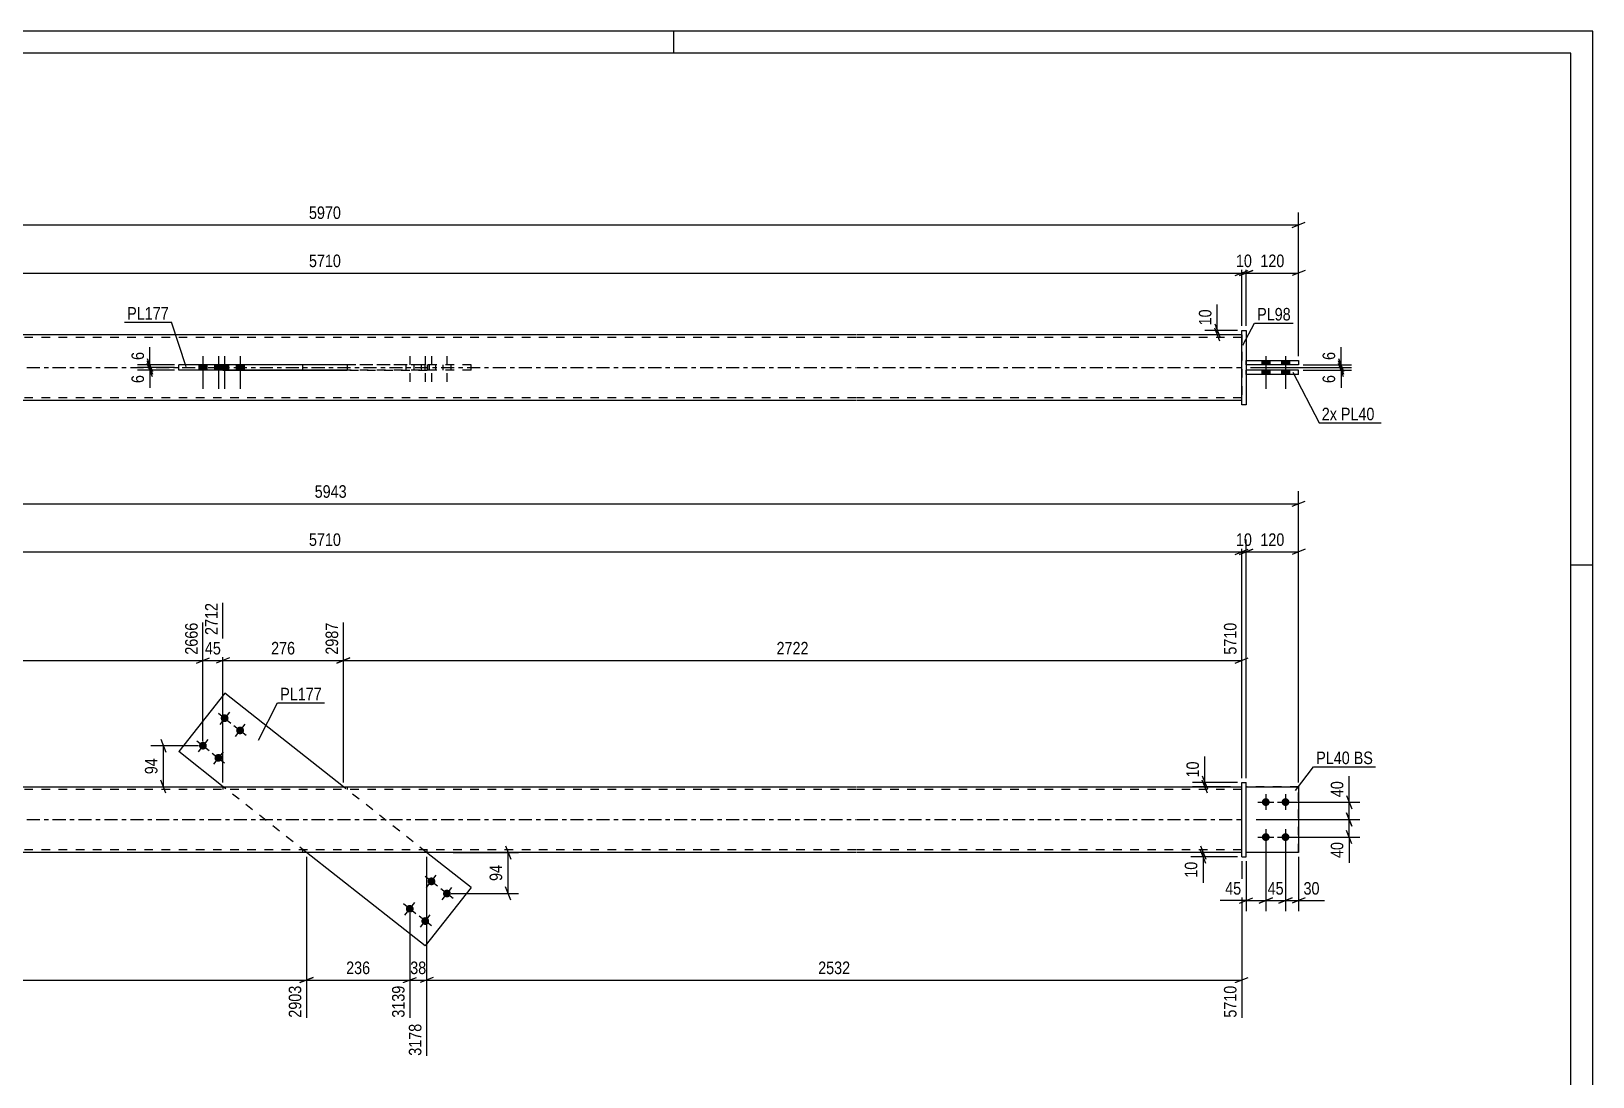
# Model space of a CAD drawing. Header units: millimetres. Extents: x 0 to 594, y 0 to 420.
# Drawn here: x 237.1 to 594, y 181.1 to 420 of the extents above; entities that cross this region are included whole.
import ezdxf

# ---------------------------------------------------------------- set-up
doc = ezdxf.new("R2010")
doc.units = ezdxf.units.MM
doc.linetypes.add('DXK_LINE_DOT2', pattern=[3.9198, 1.9599, -1.9599])
doc.linetypes.add('DXK_LINE_DOT3', pattern=[5.9187, 2.979, -0.9799, 0.9799, -0.9799])
doc.styles.add('Arial Narrow', font='ARIALN.TTF', dxfattribs={"height": 0.2})

# ---------------------------------------------------------------- blocks, each defined once
blk = doc.blocks.new('Unknown-580570663-1132')
at = {"color": 5, "linetype": 'Continuous'}
for p, q in [((594, 420), (0, 420)), ((384, 415), (384, 420)), ((594, 0), (594, 420)), ((589, 415), (5, 415)), ((589, 5), (589, 415)), ((594, 298), (589, 298))]:
    blk.add_line(p, q, dxfattribs=at)
blk = doc.blocks.new('Part-580570663-1690 - 1679')
at = {"color": 2, "linetype": 'Continuous'}
for p, q in [((281.38, 268.72), (270.85, 255.37)), ((308.48, 247.34), (281.38, 268.72)), ((281.03, 247.34), (270.85, 255.37)), ((327.15, 210.97), (300.05, 232.34)), ((337.68, 224.31), (327.5, 232.34)), ((337.68, 224.31), (327.15, 210.97))]:
    blk.add_line(p, q, dxfattribs=at)
at = {"color": 7, "linetype": 'DXK_LINE_DOT2'}
for p, q in [((300.05, 232.34), (281.03, 247.34)), ((327.5, 232.34), (308.48, 247.34))]:
    blk.add_line(p, q, dxfattribs=at)
blk = doc.blocks.new('Bolt-580570663-1682 - 1679')
at = {"linetype": 'Continuous'}
for points in [[(328.05, 225.03, -1), (329.17, 226.44, -1)], [(331.59, 222.24, -1), (332.7, 223.65, -1)], [(323.1, 218.75, -1), (324.21, 220.16, -1)], [(326.63, 215.96, -1), (327.75, 217.37, -1)]]:
    blk.add_hatch(color=1, dxfattribs=at).paths.add_polyline_path(points)
at = {"color": 1, "linetype": 'Continuous'}
for p, q in [((330.02, 224.62), (327.2, 226.85)), ((327.5, 224.32), (329.72, 227.15)), ((333.56, 221.83), (330.73, 224.06)), ((331.03, 221.53), (333.26, 224.36)), ((325.07, 218.34), (322.24, 220.57)), ((322.54, 218.04), (324.77, 220.87)), ((328.6, 215.55), (325.78, 217.78)), ((326.07, 215.25), (328.3, 218.08))]:
    blk.add_line(p, q, dxfattribs=at)
blk = doc.blocks.new('Bolt-580570663-1683 - 1679')
at = {"linetype": 'Continuous'}
for points in [[(281.89, 263.72, -1), (280.78, 262.31, -1)], [(285.43, 260.93, -1), (284.31, 259.52, -1)], [(276.94, 257.44, -1), (275.83, 256.03, -1)], [(280.47, 254.65, -1), (279.36, 253.24, -1)]]:
    blk.add_hatch(color=1, dxfattribs=at).paths.add_polyline_path(points)
at = {"color": 1, "linetype": 'Continuous'}
for p, q in [((279.92, 264.13), (282.75, 261.9)), ((282.45, 264.43), (280.22, 261.6)), ((283.46, 261.34), (286.28, 259.11)), ((285.98, 261.64), (283.76, 258.81)), ((274.97, 257.85), (277.8, 255.62)), ((277.5, 258.15), (275.27, 255.32)), ((278.5, 255.06), (281.33, 252.83)), ((281.03, 255.36), (278.8, 252.53))]:
    blk.add_line(p, q, dxfattribs=at)
blk = doc.blocks.new('Bolt-580570663-1685 - 1679')
at = {"linetype": 'Continuous'}
for points in [[(519.28, 244.74, -1), (519.28, 242.94, -1)], [(523.78, 244.74, -1), (523.78, 242.94, -1)], [(519.28, 236.74, -1), (519.28, 234.94, -1)], [(523.78, 236.74, -1), (523.78, 234.94, -1)]]:
    blk.add_hatch(color=1, dxfattribs=at).paths.add_polyline_path(points)
at = {"color": 1, "linetype": 'Continuous'}
for p, q in [((517.48, 243.84), (521.08, 243.84)), ((519.28, 245.64), (519.28, 242.04)), ((521.98, 243.84), (525.58, 243.84)), ((523.78, 245.64), (523.78, 242.04)), ((517.48, 235.84), (521.08, 235.84)), ((519.28, 237.64), (519.28, 234.04)), ((521.98, 235.84), (525.58, 235.84)), ((523.78, 237.64), (523.78, 234.04))]:
    blk.add_line(p, q, dxfattribs=at)
blk = doc.blocks.new('Part-580570663-1706 - 1679')
at = {"color": 2, "linetype": 'Continuous'}
for p, q in [((513.78, 231.34), (513.78, 248.34)), ((513.78, 248.34), (514.78, 248.34)), ((514.78, 231.34), (514.78, 248.34)), ((513.78, 231.34), (514.78, 231.34))]:
    blk.add_line(p, q, dxfattribs=at)
blk = doc.blocks.new('Part-580570663-1711 - 1679')
at = {"color": 7, "linetype": 'DXK_LINE_DOT2'}
for p, q in [((526.78, 247.34), (514.78, 247.34)), ((514.78, 232.34), (514.78, 247.34)), ((526.78, 232.34), (526.78, 247.34)), ((526.78, 232.34), (514.78, 232.34))]:
    blk.add_line(p, q, dxfattribs=at)
blk = doc.blocks.new('Part-580570663-1716 - 1679')
at = {"color": 2, "linetype": 'Continuous'}
for p, q in [((514.78, 247.34), (526.78, 247.34)), ((526.78, 247.34), (526.78, 232.34)), ((526.78, 232.34), (514.78, 232.34))]:
    blk.add_line(p, q, dxfattribs=at)
at = {"color": 7, "linetype": 'DXK_LINE_DOT2'}
blk.add_line((514.78, 232.34), (514.78, 247.34), dxfattribs=at)
blk = doc.blocks.new('Part-580570663-1721 - 1679')
at = {"color": 2, "linetype": 'Continuous'}
for p, q in [((182.85, 247.34), (425.68, 247.34)), ((425.78, 247.34), (513.78, 247.34)), ((425.68, 232.34), (182.85, 232.34)), ((513.78, 232.34), (425.78, 232.34))]:
    blk.add_line(p, q, dxfattribs=at)
at = {"color": 7, "linetype": 'DXK_LINE_DOT2'}
for p, q in [((425.68, 246.74), (182.85, 246.74)), ((280.93, 247.34), (280.93, 246.74)), ((309.34, 247.34), (309.34, 246.74)), ((513.78, 246.74), (425.78, 246.74)), ((513.78, 232.34), (513.78, 247.34)), ((425.68, 232.94), (182.85, 232.94)), ((299.19, 232.34), (299.19, 232.94)), ((299.19, 232.43), (299.19, 232.34)), ((327.6, 232.34), (327.6, 232.94)), ((327.6, 232.43), (327.6, 232.34)), ((513.78, 232.94), (425.78, 232.94))]:
    blk.add_line(p, q, dxfattribs=at)
at = {"color": 7, "linetype": 'DXK_LINE_DOT3'}
for p, q in [((182.85, 239.84), (425.68, 239.84)), ((425.78, 239.84), (513.78, 239.84))]:
    blk.add_line(p, q, dxfattribs=at)
blk = doc.blocks.new('Part-580570663-1463 - 1369')
at = {"color": 2, "linetype": 'Continuous'}
for p, q in [((425.68, 350.65), (182.85, 350.65)), ((513.78, 350.65), (425.78, 350.65)), ((280.93, 343.85), (309.34, 343.85)), ((280.93, 343.75), (280.93, 343.85)), ((299.19, 343.75), (299.19, 343.85)), ((309.34, 343.85), (309.34, 342.45)), ((280.93, 342.55), (280.93, 342.45)), ((309.34, 342.45), (280.93, 342.45)), ((299.19, 342.55), (299.19, 342.45)), ((425.68, 335.65), (182.85, 335.65)), ((513.78, 335.65), (425.78, 335.65))]:
    blk.add_line(p, q, dxfattribs=at)
at = {"color": 7, "linetype": 'DXK_LINE_DOT2'}
for p, q in [((425.68, 350.05), (182.85, 350.05)), ((513.78, 350.05), (425.78, 350.05)), ((513.78, 350.65), (513.78, 335.65)), ((280.93, 342.45), (280.93, 343.75)), ((299.19, 342.45), (299.19, 343.75)), ((309.34, 343.85), (327.6, 343.85)), ((327.6, 343.85), (327.6, 342.45)), ((327.6, 342.45), (309.34, 342.45)), ((425.68, 336.25), (182.85, 336.25)), ((513.78, 336.25), (425.78, 336.25))]:
    blk.add_line(p, q, dxfattribs=at)
at = {"color": 7, "linetype": 'DXK_LINE_DOT3'}
for p, q in [((182.85, 343.15), (425.68, 343.15)), ((425.78, 343.15), (513.78, 343.15))]:
    blk.add_line(p, q, dxfattribs=at)
blk = doc.blocks.new('Part-580570663-1399 - 1369')
at = {"color": 2, "linetype": 'Continuous'}
for p, q in [((270.85, 342.55), (270.85, 343.75)), ((309.34, 343.75), (270.85, 343.75)), ((281.38, 342.55), (281.38, 343.75)), ((309.34, 342.55), (270.85, 342.55))]:
    blk.add_line(p, q, dxfattribs=at)
at = {"color": 7, "linetype": 'DXK_LINE_DOT2'}
for p, q in [((337.68, 343.75), (309.34, 343.75)), ((327.15, 342.55), (327.15, 343.75)), ((337.68, 342.55), (337.68, 343.75)), ((337.68, 342.55), (309.34, 342.55))]:
    blk.add_line(p, q, dxfattribs=at)
blk = doc.blocks.new('Bolt-580570663-1373 - 1369')
at = {"linetype": 'Continuous'}
for points in [[(520.18, 344.75), (518.38, 344.75), (518.38, 343.75), (520.18, 343.75)], [(520.18, 344.75), (518.38, 344.75), (518.38, 343.75), (520.18, 343.75)], [(524.68, 344.75), (522.88, 344.75), (522.88, 343.75), (524.68, 343.75)], [(524.68, 344.75), (522.88, 344.75), (522.88, 343.75), (524.68, 343.75)], [(520.18, 342.55), (518.38, 342.55), (518.38, 341.55), (520.18, 341.55)], [(520.18, 342.55), (518.38, 342.55), (518.38, 341.55), (520.18, 341.55)], [(524.68, 342.55), (522.88, 342.55), (522.88, 341.55), (524.68, 341.55)], [(524.68, 342.55), (522.88, 342.55), (522.88, 341.55), (524.68, 341.55)]]:
    blk.add_hatch(color=1, dxfattribs=at).paths.add_polyline_path(points)
at = {"color": 1, "linetype": 'Continuous'}
for p, q in [((518.38, 344.75), (518.38, 343.75)), ((518.38, 344.75), (518.38, 343.75)), ((519.28, 345.75), (519.28, 338.25)), ((519.28, 345.75), (519.28, 338.25)), ((520.18, 344.75), (520.18, 343.75)), ((520.18, 344.75), (520.18, 343.75)), ((522.88, 344.75), (522.88, 343.75)), ((522.88, 344.75), (522.88, 343.75)), ((523.78, 345.75), (523.78, 338.25)), ((523.78, 345.75), (523.78, 338.25)), ((524.68, 344.75), (524.68, 343.75)), ((524.68, 344.75), (524.68, 343.75)), ((518.38, 342.55), (518.38, 341.55)), ((518.38, 342.55), (518.38, 341.55)), ((520.18, 342.55), (520.18, 341.55)), ((520.18, 342.55), (520.18, 341.55)), ((522.88, 342.55), (522.88, 341.55)), ((522.88, 342.55), (522.88, 341.55)), ((524.68, 342.55), (524.68, 341.55)), ((524.68, 342.55), (524.68, 341.55))]:
    blk.add_line(p, q, dxfattribs=at)
blk = doc.blocks.new('Part-580570663-1435 - 1369')
at = {"color": 2, "linetype": 'Continuous'}
for p, q in [((513.78, 334.65), (513.78, 351.65)), ((513.78, 351.65), (514.78, 351.65)), ((514.78, 351.65), (514.78, 334.65)), ((514.78, 334.65), (513.78, 334.65))]:
    blk.add_line(p, q, dxfattribs=at)
blk = doc.blocks.new('Bolt-580570663-1442 - 1369')
at = {"color": 1, "linetype": 'DXK_LINE_DOT2'}
for p, q in [((322.76, 343.75), (322.76, 342.55)), ((323.66, 345.75), (323.66, 338.25)), ((324.56, 343.75), (324.56, 342.55)), ((326.29, 343.75), (326.29, 342.55)), ((327.19, 345.75), (327.19, 338.25)), ((327.71, 343.75), (327.71, 342.55)), ((328.09, 343.75), (328.09, 342.55)), ((328.61, 345.75), (328.61, 338.25)), ((329.51, 343.75), (329.51, 342.55)), ((331.24, 343.75), (331.24, 342.55)), ((332.14, 345.75), (332.14, 338.25)), ((333.04, 343.75), (333.04, 342.55))]:
    blk.add_line(p, q, dxfattribs=at)
blk = doc.blocks.new('Bolt-580570663-1443 - 1369')
at = {"linetype": 'Continuous'}
for points in [[(277.28, 343.75), (275.48, 343.75), (275.48, 342.55), (277.28, 342.55)], [(280.82, 343.75), (279.02, 343.75), (279.02, 342.55), (280.82, 342.55)], [(282.24, 343.75), (280.44, 343.75), (280.44, 342.55), (282.24, 342.55)], [(285.77, 343.75), (283.97, 343.75), (283.97, 342.55), (285.77, 342.55)]]:
    blk.add_hatch(color=1, dxfattribs=at).paths.add_polyline_path(points)
at = {"color": 1, "linetype": 'Continuous'}
for p, q in [((275.48, 343.75), (275.48, 342.55)), ((276.38, 345.75), (276.38, 338.25)), ((277.28, 343.75), (277.28, 342.55)), ((279.02, 343.75), (279.02, 342.55)), ((279.92, 345.75), (279.92, 338.25)), ((280.44, 343.75), (280.44, 342.55)), ((280.82, 343.75), (280.82, 342.55)), ((281.34, 345.75), (281.34, 338.25)), ((282.24, 343.75), (282.24, 342.55)), ((283.97, 343.75), (283.97, 342.55)), ((284.87, 345.75), (284.87, 338.25)), ((285.77, 343.75), (285.77, 342.55))]:
    blk.add_line(p, q, dxfattribs=at)
blk = doc.blocks.new('Part-580570663-1468 - 1369')
at = {"color": 2, "linetype": 'Continuous'}
for p, q in [((526.78, 342.55), (514.78, 342.55)), ((526.78, 341.55), (514.78, 341.55)), ((526.78, 341.55), (526.78, 342.55))]:
    blk.add_line(p, q, dxfattribs=at)
at = {"color": 7, "linetype": 'DXK_LINE_DOT2'}
blk.add_line((514.78, 341.55), (514.78, 342.55), dxfattribs=at)
blk = doc.blocks.new('Part-580570663-1473 - 1369')
at = {"color": 2, "linetype": 'Continuous'}
for p, q in [((514.78, 344.75), (526.78, 344.75)), ((526.78, 343.75), (514.78, 343.75)), ((526.78, 344.75), (526.78, 343.75))]:
    blk.add_line(p, q, dxfattribs=at)
at = {"color": 7, "linetype": 'DXK_LINE_DOT2'}
blk.add_line((514.78, 343.75), (514.78, 344.75), dxfattribs=at)
blk = doc.blocks.new('StraightDimension-580570663-1817 - 1679')
at = {"color": 7, "linetype": 'Continuous'}
for p, q in [((94.75, 230.34), (94.75, 200.06)), ((300.05, 231.34), (300.05, 194.58)), ((96.25, 203.79), (93.25, 202.59)), ((298.55, 202.59), (301.55, 203.79)), ((94.75, 203.19), (300.05, 203.19))]:
    blk.add_line(p, q, dxfattribs=at)
at = {"color": 0}
blk.add_wipeout([(201.65, 203.94), (201.65, 208.14), (193.14, 208.14), (193.14, 203.94)], dxfattribs=at)
at = {"color": 0, "linetype": 'Continuous'}
for points in [[(94.15, 202.49), (89.95, 202.49), (89.95, 199.46), (94.15, 199.46)], [(299.45, 202.49), (295.25, 202.49), (295.25, 193.98), (299.45, 193.98)]]:
    blk.add_wipeout(points, dxfattribs=at)
at = {"color": 3, "style": 'Arial Narrow'}
blk.add_text('2903', height=2.863, dxfattribs=at).set_placement((193.74, 204.54))
at = {"color": 3, "linetype": 'Continuous', "style": 'Arial Narrow'}
for s, height, p in [('0', 2.86, (93.55, 200.06)), ('2903', 2.863, (298.85, 194.58))]:
    blk.add_text(s, height=height, rotation=90.0002, dxfattribs=at).set_placement(p)
blk = doc.blocks.new('StraightDimension-580570663-4831 - 1679')
at = {"color": 7, "linetype": 'Continuous'}
for p, q in [((513.78, 249.34), (513.78, 303.89)), ((94.75, 301.04), (513.78, 301.04)), ((512.28, 300.44), (515.28, 301.64))]:
    blk.add_line(p, q, dxfattribs=at)
at = {"color": 0}
blk.add_wipeout([(308.52, 301.79), (308.52, 305.99), (300.01, 305.99), (300.01, 301.79)], dxfattribs=at)
at = {"color": 3, "style": 'Arial Narrow'}
blk.add_text('5710', height=2.863, dxfattribs=at).set_placement((300.61, 302.39))
blk = doc.blocks.new('StraightDimension-580570663-2000 - 1679')
at = {"color": 7, "linetype": 'Continuous'}
for p, q in [((504.75, 249.84), (505.95, 246.84)), ((512.78, 248.34), (502.5, 248.34)), ((511.19, 247.36), (502.5, 247.36)), ((505.95, 245.86), (504.75, 248.86)), ((505.35, 247.36), (505.35, 248.34))]:
    blk.add_line(p, q, dxfattribs=at)
at = {"color": 0}
blk.add_wipeout([(504.6, 253.72), (500.4, 253.72), (500.4, 248.87), (504.6, 248.87)], dxfattribs=at)
at = {"color": 7, "linetype": 'Continuous'}
blk.add_line((505.35, 248.34), (505.35, 254.25), dxfattribs=at)
blk.add_line((505.35, 248.34), (505.35, 254.25), dxfattribs=at)
at = {"color": 3, "style": 'Arial Narrow'}
blk.add_text('10', height=2.863, rotation=90.0002, dxfattribs=at).set_placement((504, 249.47))
blk = doc.blocks.new('StraightDimension-580570663-1971 - 1679')
at = {"color": 7, "linetype": 'Continuous'}
for p, q in [((524.78, 243.84), (540.74, 243.84)), ((537.74, 245.34), (538.94, 242.34)), ((538.34, 239.86), (538.34, 243.84)), ((517.07, 239.86), (540.74, 239.86)), ((538.94, 238.36), (537.74, 241.36))]:
    blk.add_line(p, q, dxfattribs=at)
at = {"color": 0}
blk.add_wipeout([(537.59, 249.22), (533.39, 249.22), (533.39, 244.37), (537.59, 244.37)], dxfattribs=at)
at = {"color": 7, "linetype": 'Continuous'}
blk.add_line((538.34, 243.84), (538.34, 249.75), dxfattribs=at)
blk.add_line((538.34, 243.84), (538.34, 249.75), dxfattribs=at)
at = {"color": 3, "style": 'Arial Narrow'}
blk.add_text('40', height=2.863, rotation=90.0002, dxfattribs=at).set_placement((536.99, 244.97))
blk = doc.blocks.new('StraightDimension-580570663-1843 - 1679')
at = {"color": 7, "linetype": 'Continuous'}
for p, q in [((327.5, 231.34), (327.5, 185.88)), ((323.66, 218.45), (323.66, 194.58)), ((322.16, 202.59), (325.16, 203.79)), ((329, 203.79), (326, 202.59)), ((323.66, 203.19), (327.5, 203.19))]:
    blk.add_line(p, q, dxfattribs=at)
at = {"color": 0}
blk.add_wipeout([(328.01, 203.94), (328.01, 208.14), (323.15, 208.14), (323.15, 203.94)], dxfattribs=at)
at = {"color": 0, "linetype": 'Continuous'}
blk.add_wipeout([(326.9, 193.79), (322.7, 193.79), (322.7, 185.28), (326.9, 185.28)], dxfattribs=at)
at = {"color": 3, "style": 'Arial Narrow'}
blk.add_text('38', height=2.863, dxfattribs=at).set_placement((323.75, 204.54))
at = {"color": 3, "linetype": 'Continuous', "style": 'Arial Narrow'}
blk.add_text('3178', height=2.863, rotation=90.0002, dxfattribs=at).set_placement((326.3, 185.88))
blk = doc.blocks.new('StraightDimension-580570663-4962 - 1679')
at = {"color": 7, "linetype": 'Continuous'}
for p, q in [((280.93, 248.34), (280.93, 289.35)), ((308.48, 248.34), (308.48, 284.85)), ((282.43, 276.83), (279.43, 275.63)), ((280.93, 276.23), (308.48, 276.23)), ((306.98, 275.63), (309.98, 276.83))]:
    blk.add_line(p, q, dxfattribs=at)
at = {"color": 0, "linetype": 'Continuous'}
blk.add_wipeout([(307.88, 285.45), (303.68, 285.45), (303.68, 276.93), (307.88, 276.93)], dxfattribs=at)
at = {"color": 0}
blk.add_wipeout([(298.04, 276.98), (298.04, 281.18), (291.36, 281.18), (291.36, 276.98)], dxfattribs=at)
at = {"color": 3, "linetype": 'Continuous', "style": 'Arial Narrow'}
blk.add_text('2987', height=2.863, rotation=90.0002, dxfattribs=at).set_placement((307.28, 277.53))
at = {"color": 3, "style": 'Arial Narrow'}
blk.add_text('276', height=2.863, dxfattribs=at).set_placement((291.96, 277.58))
blk = doc.blocks.new('StraightDimension-580570663-4830 - 1679')
at = {"color": 7, "linetype": 'Continuous'}
for p, q in [((513.78, 249.34), (513.78, 303.89)), ((514.78, 249.34), (514.78, 303.89)), ((512.28, 300.44), (515.28, 301.64)), ((516.28, 301.64), (513.28, 300.44)), ((513.78, 301.04), (514.78, 301.04))]:
    blk.add_line(p, q, dxfattribs=at)
at = {"color": 0}
blk.add_wipeout([(516.71, 301.79), (516.71, 305.99), (511.85, 305.99), (511.85, 301.79)], dxfattribs=at)
at = {"color": 3, "style": 'Arial Narrow'}
blk.add_text('10', height=2.863, dxfattribs=at).set_placement((512.45, 302.39))
blk = doc.blocks.new('StraightDimension-580570663-1922 - 1679')
at = {"color": 7, "linetype": 'Continuous'}
for p, q in [((519.28, 234.84), (519.28, 218.95)), ((523.78, 234.84), (523.78, 218.95)), ((517.78, 220.75), (520.78, 221.95)), ((519.28, 221.35), (523.78, 221.35)), ((525.28, 221.95), (522.28, 220.75))]:
    blk.add_line(p, q, dxfattribs=at)
at = {"color": 0}
blk.add_wipeout([(523.96, 222.1), (523.96, 226.3), (519.1, 226.3), (519.1, 222.1)], dxfattribs=at)
at = {"color": 3, "style": 'Arial Narrow'}
blk.add_text('45', height=2.863, dxfattribs=at).set_placement((519.7, 222.7))
blk = doc.blocks.new('StraightDimension-580570663-1737 - 1679')
at = {"color": 7, "linetype": 'Continuous'}
for p, q in [((526.78, 248.34), (526.78, 314.89)), ((84.38, 312.04), (526.78, 312.04)), ((525.28, 311.44), (528.28, 312.64))]:
    blk.add_line(p, q, dxfattribs=at)
at = {"color": 0}
blk.add_wipeout([(309.83, 312.79), (309.83, 316.99), (301.32, 316.99), (301.32, 312.79)], dxfattribs=at)
at = {"color": 3, "style": 'Arial Narrow'}
blk.add_text('5943', height=2.863, dxfattribs=at).set_placement((301.92, 313.39))
blk = doc.blocks.new('StraightDimension-580570663-1984 - 1679')
at = {"color": 7, "linetype": 'Continuous'}
for p, q in [((517.07, 239.86), (540.74, 239.86)), ((537.74, 241.36), (538.94, 238.36)), ((538.34, 235.84), (538.34, 239.86)), ((524.78, 235.84), (540.74, 235.84)), ((538.94, 234.34), (537.74, 237.34))]:
    blk.add_line(p, q, dxfattribs=at)
at = {"color": 0}
blk.add_wipeout([(537.59, 235.32), (533.39, 235.32), (533.39, 230.46), (537.59, 230.46)], dxfattribs=at)
at = {"color": 7, "linetype": 'Continuous'}
blk.add_line((538.34, 235.84), (538.34, 229.93), dxfattribs=at)
blk.add_line((538.34, 235.84), (538.34, 229.93), dxfattribs=at)
at = {"color": 3, "style": 'Arial Narrow'}
blk.add_text('40', height=2.863, rotation=90.0002, dxfattribs=at).set_placement((536.99, 231.06))
blk = doc.blocks.new('StraightDimension-580570663-1829 - 1679')
at = {"color": 7, "linetype": 'Continuous'}
for p, q in [((300.05, 231.34), (300.05, 194.58)), ((323.66, 218.45), (323.66, 194.58)), ((301.55, 203.79), (298.55, 202.59)), ((322.16, 202.59), (325.16, 203.79)), ((300.05, 203.19), (323.66, 203.19))]:
    blk.add_line(p, q, dxfattribs=at)
at = {"color": 0}
blk.add_wipeout([(315.19, 203.94), (315.19, 208.14), (308.51, 208.14), (308.51, 203.94)], dxfattribs=at)
at = {"color": 0, "linetype": 'Continuous'}
blk.add_wipeout([(323.06, 202.49), (318.86, 202.49), (318.86, 193.98), (323.06, 193.98)], dxfattribs=at)
at = {"color": 3, "style": 'Arial Narrow'}
blk.add_text('236', height=2.863, dxfattribs=at).set_placement((309.11, 204.54))
at = {"color": 3, "linetype": 'Continuous', "style": 'Arial Narrow'}
blk.add_text('3139', height=2.863, rotation=90.0002, dxfattribs=at).set_placement((322.46, 194.58))
blk = doc.blocks.new('StraightDimension-580570663-1857 - 1679')
at = {"color": 7, "linetype": 'Continuous'}
for p, q in [((327.5, 231.34), (327.5, 185.88)), ((513.78, 230.34), (513.78, 194.58)), ((329, 203.79), (326, 202.59)), ((512.28, 202.59), (515.28, 203.79)), ((327.5, 203.19), (513.78, 203.19))]:
    blk.add_line(p, q, dxfattribs=at)
at = {"color": 0}
blk.add_wipeout([(424.9, 203.94), (424.9, 208.14), (416.38, 208.14), (416.38, 203.94)], dxfattribs=at)
at = {"color": 0, "linetype": 'Continuous'}
blk.add_wipeout([(513.18, 202.49), (508.98, 202.49), (508.98, 193.98), (513.18, 193.98)], dxfattribs=at)
at = {"color": 3, "style": 'Arial Narrow'}
blk.add_text('2532', height=2.863, dxfattribs=at).set_placement((416.98, 204.54))
at = {"color": 3, "linetype": 'Continuous', "style": 'Arial Narrow'}
blk.add_text('5710', height=2.863, rotation=90.0002, dxfattribs=at).set_placement((512.58, 194.58))
blk = doc.blocks.new('StraightDimension-580570663-4939 - 1679')
at = {"color": 7, "linetype": 'Continuous'}
for p, q in [((266.74, 258.23), (267.94, 255.23)), ((275.38, 256.73), (264.49, 256.73)), ((267.34, 247.36), (267.34, 256.73)), ((201.16, 247.36), (269.74, 247.36)), ((267.94, 245.86), (266.74, 248.86))]:
    blk.add_line(p, q, dxfattribs=at)
at = {"color": 0}
blk.add_wipeout([(266.59, 254.47), (262.39, 254.47), (262.39, 249.62), (266.59, 249.62)], dxfattribs=at)
at = {"color": 3, "style": 'Arial Narrow'}
blk.add_text('94', height=2.863, rotation=90.0002, dxfattribs=at).set_placement((265.99, 250.22))
blk = doc.blocks.new('StraightDimension-580570663-1903 - 1679')
at = {"color": 7, "linetype": 'Continuous'}
for p, q in [((512.78, 232.34), (502.13, 232.34)), ((504.38, 233.84), (505.58, 230.84)), ((505.58, 229.84), (504.38, 232.84)), ((504.98, 231.34), (504.98, 232.34)), ((512.78, 231.34), (502.13, 231.34))]:
    blk.add_line(p, q, dxfattribs=at)
at = {"color": 0}
blk.add_wipeout([(504.23, 230.82), (500.03, 230.82), (500.03, 225.96), (504.23, 225.96)], dxfattribs=at)
at = {"color": 7, "linetype": 'Continuous'}
blk.add_line((504.98, 231.34), (504.98, 225.43), dxfattribs=at)
blk.add_line((504.98, 231.34), (504.98, 225.43), dxfattribs=at)
at = {"color": 3, "style": 'Arial Narrow'}
blk.add_text('10', height=2.863, rotation=90.0002, dxfattribs=at).set_placement((503.63, 226.56))
blk = doc.blocks.new('StraightDimension-580570663-1912 - 1679')
at = {"color": 7, "linetype": 'Continuous'}
for p, q in [((519.28, 234.84), (519.28, 218.95)), ((514.78, 230.34), (514.78, 218.95)), ((513.28, 220.75), (516.28, 221.95)), ((514.78, 221.35), (519.28, 221.35)), ((520.78, 221.95), (517.78, 220.75))]:
    blk.add_line(p, q, dxfattribs=at)
at = {"color": 0}
blk.add_wipeout([(514.25, 222.1), (514.25, 226.3), (509.4, 226.3), (509.4, 222.1)], dxfattribs=at)
at = {"color": 7, "linetype": 'Continuous'}
blk.add_line((514.78, 221.35), (508.87, 221.35), dxfattribs=at)
blk.add_line((514.78, 221.35), (508.87, 221.35), dxfattribs=at)
at = {"color": 3, "style": 'Arial Narrow'}
blk.add_text('45', height=2.863, dxfattribs=at).set_placement((510, 222.7))
blk = doc.blocks.new('StraightDimension-580570663-1932 - 1679')
at = {"color": 7, "linetype": 'Continuous'}
for p, q in [((523.78, 234.84), (523.78, 218.95)), ((526.78, 231.34), (526.78, 218.95)), ((522.28, 220.75), (525.28, 221.95)), ((523.78, 221.35), (526.78, 221.35)), ((528.28, 221.95), (525.28, 220.75))]:
    blk.add_line(p, q, dxfattribs=at)
at = {"color": 0}
blk.add_wipeout([(532.16, 222.1), (532.16, 226.3), (527.3, 226.3), (527.3, 222.1)], dxfattribs=at)
at = {"color": 7, "linetype": 'Continuous'}
blk.add_line((526.78, 221.35), (532.68, 221.35), dxfattribs=at)
blk.add_line((526.78, 221.35), (532.68, 221.35), dxfattribs=at)
at = {"color": 3, "style": 'Arial Narrow'}
blk.add_text('30', height=2.863, dxfattribs=at).set_placement((527.9, 222.7))
blk = doc.blocks.new('StraightDimension-580570663-1960 - 1679')
at = {"color": 7, "linetype": 'Continuous'}
for p, q in [((333.53, 232.34), (348.51, 232.34)), ((345.51, 233.84), (346.71, 230.84)), ((346.11, 222.95), (346.11, 232.34)), ((333.14, 222.95), (348.51, 222.95)), ((346.71, 221.45), (345.51, 224.45))]:
    blk.add_line(p, q, dxfattribs=at)
at = {"color": 0}
blk.add_wipeout([(345.36, 230.07), (341.16, 230.07), (341.16, 225.22), (345.36, 225.22)], dxfattribs=at)
at = {"color": 3, "style": 'Arial Narrow'}
blk.add_text('94', height=2.863, rotation=90.0002, dxfattribs=at).set_placement((344.76, 225.82))
blk = doc.blocks.new('StraightDimension-580570663-4829 - 1679')
at = {"color": 7, "linetype": 'Continuous'}
for p, q in [((514.78, 249.34), (514.78, 303.89)), ((526.78, 248.34), (526.78, 303.89)), ((513.28, 300.44), (516.28, 301.64)), ((514.78, 301.04), (526.78, 301.04)), ((528.28, 301.64), (525.28, 300.44))]:
    blk.add_line(p, q, dxfattribs=at)
at = {"color": 0}
blk.add_wipeout([(524.12, 301.79), (524.12, 305.99), (517.44, 305.99), (517.44, 301.79)], dxfattribs=at)
at = {"color": 3, "style": 'Arial Narrow'}
blk.add_text('120', height=2.863, dxfattribs=at).set_placement((518.04, 302.39))
blk = doc.blocks.new('StraightDimension-580570663-4961 - 1679')
at = {"color": 7, "linetype": 'Continuous'}
for p, q in [((308.48, 248.34), (308.48, 284.85)), ((513.78, 249.34), (513.78, 284.85)), ((309.98, 276.83), (306.98, 275.63)), ((308.48, 276.23), (513.78, 276.23)), ((512.28, 275.63), (515.28, 276.83))]:
    blk.add_line(p, q, dxfattribs=at)
at = {"color": 0, "linetype": 'Continuous'}
blk.add_wipeout([(513.18, 285.45), (508.98, 285.45), (508.98, 276.93), (513.18, 276.93)], dxfattribs=at)
at = {"color": 0}
blk.add_wipeout([(415.39, 276.98), (415.39, 281.18), (406.87, 281.18), (406.87, 276.98)], dxfattribs=at)
at = {"color": 3, "linetype": 'Continuous', "style": 'Arial Narrow'}
blk.add_text('5710', height=2.863, rotation=90.0002, dxfattribs=at).set_placement((512.58, 277.53))
at = {"color": 3, "style": 'Arial Narrow'}
blk.add_text('2722', height=2.863, dxfattribs=at).set_placement((407.47, 277.58))
blk = doc.blocks.new('StraightDimension-580570663-4963 - 1679')
at = {"color": 7, "linetype": 'Continuous'}
for p, q in [((280.93, 248.34), (280.93, 289.35)), ((276.38, 257.73), (276.38, 284.85)), ((274.88, 275.63), (277.88, 276.83)), ((276.38, 276.23), (280.93, 276.23)), ((282.43, 276.83), (279.43, 275.63))]:
    blk.add_line(p, q, dxfattribs=at)
at = {"color": 0}
blk.add_wipeout([(281.08, 276.98), (281.08, 281.18), (276.23, 281.18), (276.23, 276.98)], dxfattribs=at)
at = {"color": 0, "linetype": 'Continuous'}
blk.add_wipeout([(280.33, 289.95), (276.13, 289.95), (276.13, 281.43), (280.33, 281.43)], dxfattribs=at)
at = {"color": 3, "linetype": 'Continuous', "style": 'Arial Narrow'}
blk.add_text('2712', height=2.863, rotation=90.0002, dxfattribs=at).set_placement((279.73, 282.03))
at = {"color": 3, "style": 'Arial Narrow'}
blk.add_text('45', height=2.863, dxfattribs=at).set_placement((276.83, 277.58))
blk = doc.blocks.new('StraightDimension-580570663-4964 - 1679')
at = {"color": 7, "linetype": 'Continuous'}
for p, q in [((276.38, 257.73), (276.38, 284.85)), ((94.75, 249.34), (94.75, 279.36)), ((96.25, 276.83), (93.25, 275.63)), ((94.75, 276.23), (276.38, 276.23)), ((274.88, 275.63), (277.88, 276.83))]:
    blk.add_line(p, q, dxfattribs=at)
at = {"color": 0, "linetype": 'Continuous'}
for points in [[(275.78, 285.45), (271.58, 285.45), (271.58, 276.93), (275.78, 276.93)], [(94.15, 279.96), (89.95, 279.96), (89.95, 276.93), (94.15, 276.93)]]:
    blk.add_wipeout(points, dxfattribs=at)
at = {"color": 0}
blk.add_wipeout([(189.82, 276.98), (189.82, 281.18), (181.31, 281.18), (181.31, 276.98)], dxfattribs=at)
at = {"color": 3, "linetype": 'Continuous', "style": 'Arial Narrow'}
for s, height, p in [('2666', 2.863, (275.18, 277.53)), ('0', 2.86, (93.55, 277.53))]:
    blk.add_text(s, height=height, rotation=90.0002, dxfattribs=at).set_placement(p)
at = {"color": 3, "style": 'Arial Narrow'}
blk.add_text('2666', height=2.863, dxfattribs=at).set_placement((181.91, 277.58))
blk = doc.blocks.new('StraightDimension-580570663-1602 - 1369')
at = {"color": 7, "linetype": 'Continuous'}
for p, q in [((514.78, 352.65), (514.78, 367.6)), ((526.78, 345.75), (526.78, 367.6)), ((513.28, 364.15), (516.28, 365.35)), ((514.78, 364.75), (526.78, 364.75)), ((528.28, 365.35), (525.28, 364.15))]:
    blk.add_line(p, q, dxfattribs=at)
at = {"color": 0}
blk.add_wipeout([(524.12, 365.5), (524.12, 369.7), (517.44, 369.7), (517.44, 365.5)], dxfattribs=at)
at = {"color": 3, "style": 'Arial Narrow'}
blk.add_text('120', height=2.863, dxfattribs=at).set_placement((518.04, 366.1))
blk = doc.blocks.new('StraightDimension-580570663-1582 - 1369')
at = {"color": 7, "linetype": 'Continuous'}
for p, q in [((513.78, 352.65), (513.78, 367.6)), ((94.75, 364.75), (513.78, 364.75)), ((512.28, 364.15), (515.28, 365.35))]:
    blk.add_line(p, q, dxfattribs=at)
at = {"color": 0}
blk.add_wipeout([(308.52, 365.5), (308.52, 369.7), (300.01, 369.7), (300.01, 365.5)], dxfattribs=at)
at = {"color": 3, "style": 'Arial Narrow'}
blk.add_text('5710', height=2.863, dxfattribs=at).set_placement((300.61, 366.1))
blk = doc.blocks.new('StraightDimension-580570663-1613 - 1369')
at = {"color": 7, "linetype": 'Continuous'}
for p, q in [((512.78, 351.65), (505.35, 351.65)), ((512.78, 350.65), (505.35, 350.65)), ((507.6, 353.15), (508.8, 350.15)), ((508.8, 349.15), (507.6, 352.15)), ((508.2, 350.65), (508.2, 351.65))]:
    blk.add_line(p, q, dxfattribs=at)
at = {"color": 0}
blk.add_wipeout([(507.45, 357.04), (503.25, 357.04), (503.25, 352.18), (507.45, 352.18)], dxfattribs=at)
at = {"color": 7, "linetype": 'Continuous'}
blk.add_line((508.2, 351.65), (508.2, 357.56), dxfattribs=at)
blk.add_line((508.2, 351.65), (508.2, 357.56), dxfattribs=at)
at = {"color": 3, "style": 'Arial Narrow'}
blk.add_text('10', height=2.863, rotation=90.0002, dxfattribs=at).set_placement((506.85, 352.78))
blk = doc.blocks.new('StraightDimension-580570663-1542 - 1369')
at = {"color": 7, "linetype": 'Continuous'}
for p, q in [((269.85, 343.15), (261.41, 343.15)), ((263.66, 344.65), (264.86, 341.65)), ((264.86, 341.05), (263.66, 344.05)), ((264.26, 342.55), (264.26, 343.15)), ((269.85, 342.55), (261.41, 342.55))]:
    blk.add_line(p, q, dxfattribs=at)
at = {"color": 0}
blk.add_wipeout([(263.51, 342.03), (259.31, 342.03), (259.31, 339), (263.51, 339)], dxfattribs=at)
at = {"color": 7, "linetype": 'Continuous'}
blk.add_line((264.26, 342.55), (264.26, 338.48), dxfattribs=at)
blk.add_line((264.26, 342.55), (264.26, 338.48), dxfattribs=at)
at = {"color": 3, "style": 'Arial Narrow'}
blk.add_text('6', height=2.86, rotation=90.0002, dxfattribs=at).set_placement((262.91, 339.6))
blk = doc.blocks.new('StraightDimension-580570663-1624 - 1369')
at = {"color": 7, "linetype": 'Continuous'}
for p, q in [((515.78, 343.15), (538.87, 343.15)), ((527.78, 343.75), (538.87, 343.75)), ((535.87, 345.25), (537.07, 342.25)), ((537.07, 341.65), (535.87, 344.65)), ((536.47, 343.15), (536.47, 343.75))]:
    blk.add_line(p, q, dxfattribs=at)
at = {"color": 0}
blk.add_wipeout([(535.72, 347.31), (531.52, 347.31), (531.52, 344.28), (535.72, 344.28)], dxfattribs=at)
at = {"color": 7, "linetype": 'Continuous'}
blk.add_line((536.47, 343.75), (536.47, 347.83), dxfattribs=at)
blk.add_line((536.47, 343.75), (536.47, 347.83), dxfattribs=at)
at = {"color": 3, "style": 'Arial Narrow'}
blk.add_text('6', height=2.86, rotation=90.0002, dxfattribs=at).set_placement((535.12, 344.88))
blk = doc.blocks.new('StraightDimension-580570663-1546 - 1369')
at = {"color": 7, "linetype": 'Continuous'}
for p, q in [((269.85, 343.75), (261.41, 343.75)), ((269.85, 343.15), (261.41, 343.15)), ((263.66, 345.25), (264.86, 342.25)), ((264.86, 341.65), (263.66, 344.65)), ((264.26, 343.15), (264.26, 343.75))]:
    blk.add_line(p, q, dxfattribs=at)
at = {"color": 0}
blk.add_wipeout([(263.51, 347.31), (259.31, 347.31), (259.31, 344.28), (263.51, 344.28)], dxfattribs=at)
at = {"color": 7, "linetype": 'Continuous'}
blk.add_line((264.26, 343.75), (264.26, 347.83), dxfattribs=at)
blk.add_line((264.26, 343.75), (264.26, 347.83), dxfattribs=at)
at = {"color": 3, "style": 'Arial Narrow'}
blk.add_text('6', height=2.86, rotation=90.0002, dxfattribs=at).set_placement((262.91, 344.88))
blk = doc.blocks.new('StraightDimension-580570663-1551 - 1369')
at = {"color": 7, "linetype": 'Continuous'}
for p, q in [((526.78, 345.75), (526.78, 378.6)), ((81.75, 375.75), (526.78, 375.75)), ((525.28, 375.15), (528.28, 376.35))]:
    blk.add_line(p, q, dxfattribs=at)
at = {"color": 0}
blk.add_wipeout([(308.52, 376.5), (308.52, 380.7), (300.01, 380.7), (300.01, 376.5)], dxfattribs=at)
at = {"color": 3, "style": 'Arial Narrow'}
blk.add_text('5970', height=2.863, dxfattribs=at).set_placement((300.61, 377.1))
blk = doc.blocks.new('StraightDimension-580570663-1592 - 1369')
at = {"color": 7, "linetype": 'Continuous'}
for p, q in [((513.78, 352.65), (513.78, 367.6)), ((514.78, 352.65), (514.78, 367.6)), ((512.28, 364.15), (515.28, 365.35)), ((516.28, 365.35), (513.28, 364.15)), ((513.78, 364.75), (514.78, 364.75))]:
    blk.add_line(p, q, dxfattribs=at)
at = {"color": 0}
blk.add_wipeout([(516.71, 365.5), (516.71, 369.7), (511.85, 369.7), (511.85, 365.5)], dxfattribs=at)
at = {"color": 3, "style": 'Arial Narrow'}
blk.add_text('10', height=2.863, dxfattribs=at).set_placement((512.45, 366.1))
blk = doc.blocks.new('StraightDimension-580570663-1633 - 1369')
at = {"color": 7, "linetype": 'Continuous'}
for p, q in [((515.78, 343.15), (538.87, 343.15)), ((535.87, 344.65), (537.07, 341.65)), ((537.07, 341.05), (535.87, 344.05)), ((536.47, 342.55), (536.47, 343.15)), ((527.78, 342.55), (538.87, 342.55))]:
    blk.add_line(p, q, dxfattribs=at)
at = {"color": 0}
blk.add_wipeout([(535.72, 342.03), (531.52, 342.03), (531.52, 339), (535.72, 339)], dxfattribs=at)
at = {"color": 7, "linetype": 'Continuous'}
blk.add_line((536.47, 342.55), (536.47, 338.48), dxfattribs=at)
blk.add_line((536.47, 342.55), (536.47, 338.48), dxfattribs=at)
at = {"color": 3, "style": 'Arial Narrow'}
blk.add_text('6', height=2.86, rotation=90.0002, dxfattribs=at).set_placement((535.12, 339.6))
blk = doc.blocks.new('Mark-580570663-1686 - 1679')
at = {"color": 0}
blk.add_wipeout([(303.55, 267.1), (303.55, 270.1), (294.04, 270.1), (294.04, 267.1)], dxfattribs=at)
blk.add_wipeout([(303.55, 267.1), (303.55, 270.1), (294.04, 270.1), (294.04, 267.1)], dxfattribs=at)
at = {"color": 30, "linetype": 'Continuous'}
for p, q in [((289.06, 258.03), (293.44, 266.5)), ((293.44, 266.5), (304.15, 266.5))]:
    blk.add_line(p, q, dxfattribs=at)
at = {"color": 3, "style": 'Arial Narrow'}
blk.add_text('PL177', height=2.863, dxfattribs=at).set_placement((294.04, 267.1))
blk = doc.blocks.new('MarkSet-580570663-2047 - 1679')
at = {"color": 0}
blk.add_wipeout([(538.47, 252.52), (538.47, 255.52), (530.8, 255.52), (530.8, 252.52)], dxfattribs=at)
blk.add_wipeout([(538.47, 252.52), (538.47, 255.52), (530.8, 255.52), (530.8, 252.52)], dxfattribs=at)
at = {"color": 30, "linetype": 'Continuous'}
blk.add_line((526.07, 246.48), (530.2, 251.92), dxfattribs=at)
at = {"color": 0}
blk.add_wipeout([(543.75, 252.52), (543.75, 255.52), (539.37, 255.52), (539.37, 252.52)], dxfattribs=at)
blk.add_wipeout([(543.75, 252.52), (543.75, 255.52), (539.37, 255.52), (539.37, 252.52)], dxfattribs=at)
at = {"color": 30, "linetype": 'Continuous'}
blk.add_line((530.2, 251.92), (544.35, 251.92), dxfattribs=at)
at = {"color": 3, "style": 'Arial Narrow'}
for s, p in [('PL40', (530.8, 252.52)), ('BS', (539.37, 252.52))]:
    blk.add_text(s, height=2.863, dxfattribs=at).set_placement(p)
blk = doc.blocks.new('Mark-580570663-1431 - 1369')
at = {"color": 0}
blk.add_wipeout([(524.97, 353.9), (524.97, 356.9), (517.3, 356.9), (517.3, 353.9)], dxfattribs=at)
blk.add_wipeout([(524.97, 353.9), (524.97, 356.9), (517.3, 356.9), (517.3, 353.9)], dxfattribs=at)
at = {"color": 30, "linetype": 'Continuous'}
for p, q in [((514.01, 348.23), (516.7, 353.3)), ((516.7, 353.3), (525.57, 353.3))]:
    blk.add_line(p, q, dxfattribs=at)
at = {"color": 3, "style": 'Arial Narrow'}
blk.add_text('PL98', height=2.863, dxfattribs=at).set_placement((517.3, 353.9))
blk = doc.blocks.new('Mark-580570663-1394 - 1369')
at = {"color": 0}
blk.add_wipeout([(268.57, 354.1), (268.57, 357.1), (259.07, 357.1), (259.07, 354.1)], dxfattribs=at)
blk.add_wipeout([(268.57, 354.1), (268.57, 357.1), (259.07, 357.1), (259.07, 354.1)], dxfattribs=at)
at = {"color": 30, "linetype": 'Continuous'}
for p in [(258.47, 353.5), (272.55, 343.32)]:
    blk.add_line(p, (269.17, 353.5), dxfattribs=at)
at = {"color": 3, "style": 'Arial Narrow'}
blk.add_text('PL177', height=2.863, dxfattribs=at).set_placement((259.07, 354.1))
blk = doc.blocks.new('MarkSet-580570663-1670 - 1369')
at = {"color": 0}
blk.add_wipeout([(535.54, 331.1), (535.54, 334.1), (532.07, 334.1), (532.07, 331.1)], dxfattribs=at)
blk.add_wipeout([(535.54, 331.1), (535.54, 334.1), (532.07, 334.1), (532.07, 331.1)], dxfattribs=at)
at = {"color": 30, "linetype": 'Continuous'}
blk.add_line((525.43, 342.07), (531.47, 330.5), dxfattribs=at)
at = {"color": 0}
blk.add_wipeout([(544.11, 331.1), (544.11, 334.1), (536.44, 334.1), (536.44, 331.1)], dxfattribs=at)
blk.add_wipeout([(544.11, 331.1), (544.11, 334.1), (536.44, 334.1), (536.44, 331.1)], dxfattribs=at)
at = {"color": 30, "linetype": 'Continuous'}
blk.add_line((531.47, 330.5), (545.61, 330.5), dxfattribs=at)
at = {"color": 3, "style": 'Arial Narrow'}
for s, p in [('2x', (532.07, 331.1)), ('PL40', (536.44, 331.1))]:
    blk.add_text(s, height=2.863, dxfattribs=at).set_placement(p)

msp = doc.modelspace()

# ---------------------------------------------------------------- block references
for name in ['Unknown-580570663-1132', 'Part-580570663-1463 - 1369', 'Part-580570663-1435 - 1369', 'Part-580570663-1399 - 1369', 'Bolt-580570663-1443 - 1369', 'Bolt-580570663-1442 - 1369', 'Part-580570663-1473 - 1369', 'Bolt-580570663-1373 - 1369', 'Part-580570663-1468 - 1369', 'Part-580570663-1690 - 1679', 'Bolt-580570663-1683 - 1679', 'Part-580570663-1721 - 1679', 'Part-580570663-1706 - 1679', 'Part-580570663-1711 - 1679', 'Part-580570663-1716 - 1679', 'Bolt-580570663-1685 - 1679', 'Bolt-580570663-1682 - 1679']:
    msp.add_blockref(name, (0, 0))

# ---------------------------------------------------------------- next in the draw order: block references
for name in ['StraightDimension-580570663-1602 - 1369', 'StraightDimension-580570663-1542 - 1369', 'StraightDimension-580570663-4831 - 1679', 'StraightDimension-580570663-1971 - 1679', 'StraightDimension-580570663-1922 - 1679', 'StraightDimension-580570663-1817 - 1679', 'StraightDimension-580570663-1843 - 1679']:
    msp.add_blockref(name, (0, 0))

# ---------------------------------------------------------------- next in the draw order: block references
for name in ['StraightDimension-580570663-1582 - 1369', 'StraightDimension-580570663-1546 - 1369', 'StraightDimension-580570663-1624 - 1369', 'StraightDimension-580570663-4962 - 1679', 'StraightDimension-580570663-2000 - 1679', 'StraightDimension-580570663-1984 - 1679', 'StraightDimension-580570663-1829 - 1679']:
    msp.add_blockref(name, (0, 0))

# ---------------------------------------------------------------- next in the draw order: block references
for name in ['StraightDimension-580570663-1613 - 1369', 'StraightDimension-580570663-4830 - 1679', 'StraightDimension-580570663-1857 - 1679']:
    msp.add_blockref(name, (0, 0))

# ---------------------------------------------------------------- next in the draw order: block references
for name in ['StraightDimension-580570663-1551 - 1369', 'StraightDimension-580570663-1737 - 1679', 'StraightDimension-580570663-1960 - 1679', 'StraightDimension-580570663-1903 - 1679']:
    msp.add_blockref(name, (0, 0))

# ---------------------------------------------------------------- next in the draw order: block references
for name in ['StraightDimension-580570663-1592 - 1369', 'Mark-580570663-1394 - 1369', 'StraightDimension-580570663-1633 - 1369', 'StraightDimension-580570663-4829 - 1679', 'Mark-580570663-1686 - 1679', 'StraightDimension-580570663-4939 - 1679', 'StraightDimension-580570663-1912 - 1679']:
    msp.add_blockref(name, (0, 0))

# ---------------------------------------------------------------- next in the draw order: block references
for name in ['Mark-580570663-1431 - 1369', 'MarkSet-580570663-1670 - 1369', 'StraightDimension-580570663-4963 - 1679', 'StraightDimension-580570663-4961 - 1679', 'MarkSet-580570663-2047 - 1679', 'StraightDimension-580570663-1932 - 1679']:
    msp.add_blockref(name, (0, 0))

# ---------------------------------------------------------------- next in the draw order: block references
msp.add_blockref('StraightDimension-580570663-4964 - 1679', (0, 0))

doc.saveas('drawing.dxf')
